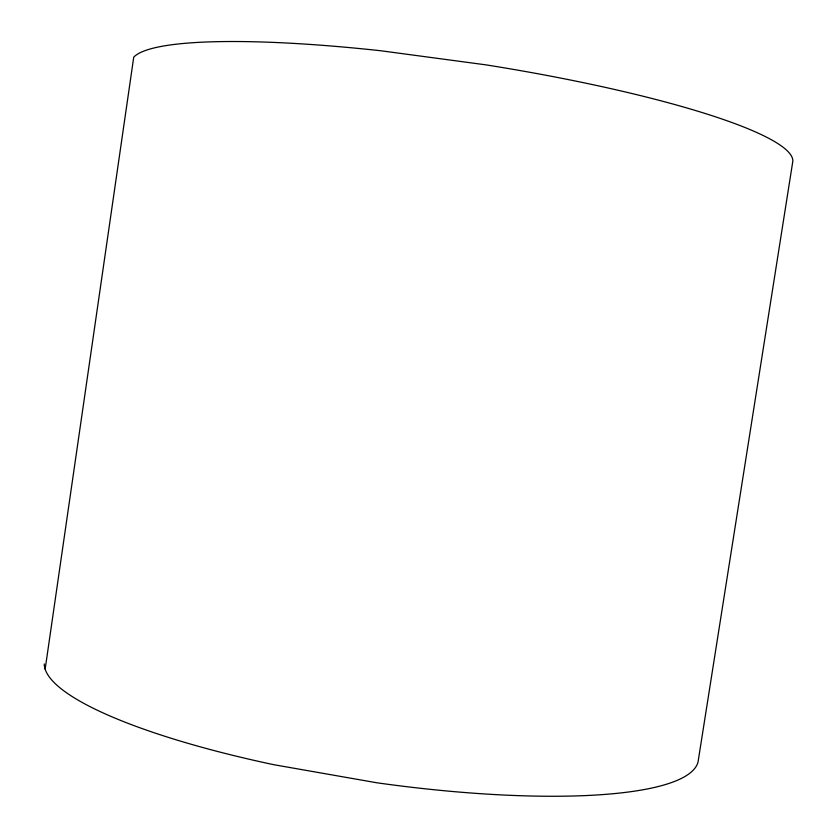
<?xml version="1.0" encoding="UTF-8"?>
<svg xmlns="http://www.w3.org/2000/svg" width="838" height="838" viewBox="0 0 838 838"><rect width="100%" height="100%" fill="white"/><g stroke="black" fill="none" stroke-linecap="round" stroke-linejoin="round"><path stroke-width="1.26" d="M45.147 669.164L133.734 57.173A334.551 50.322 8.6 0 1 380.672 50.741L485.757 64.83A334.551 50.322 8.6 0 1 792.853 161.064L698.033 762.025A330.675 70.235 8.6 0 1 376.943 782.797L273.942 764.727A330.675 70.235 8.6 0 1 44.267 663.937"/></g></svg>
